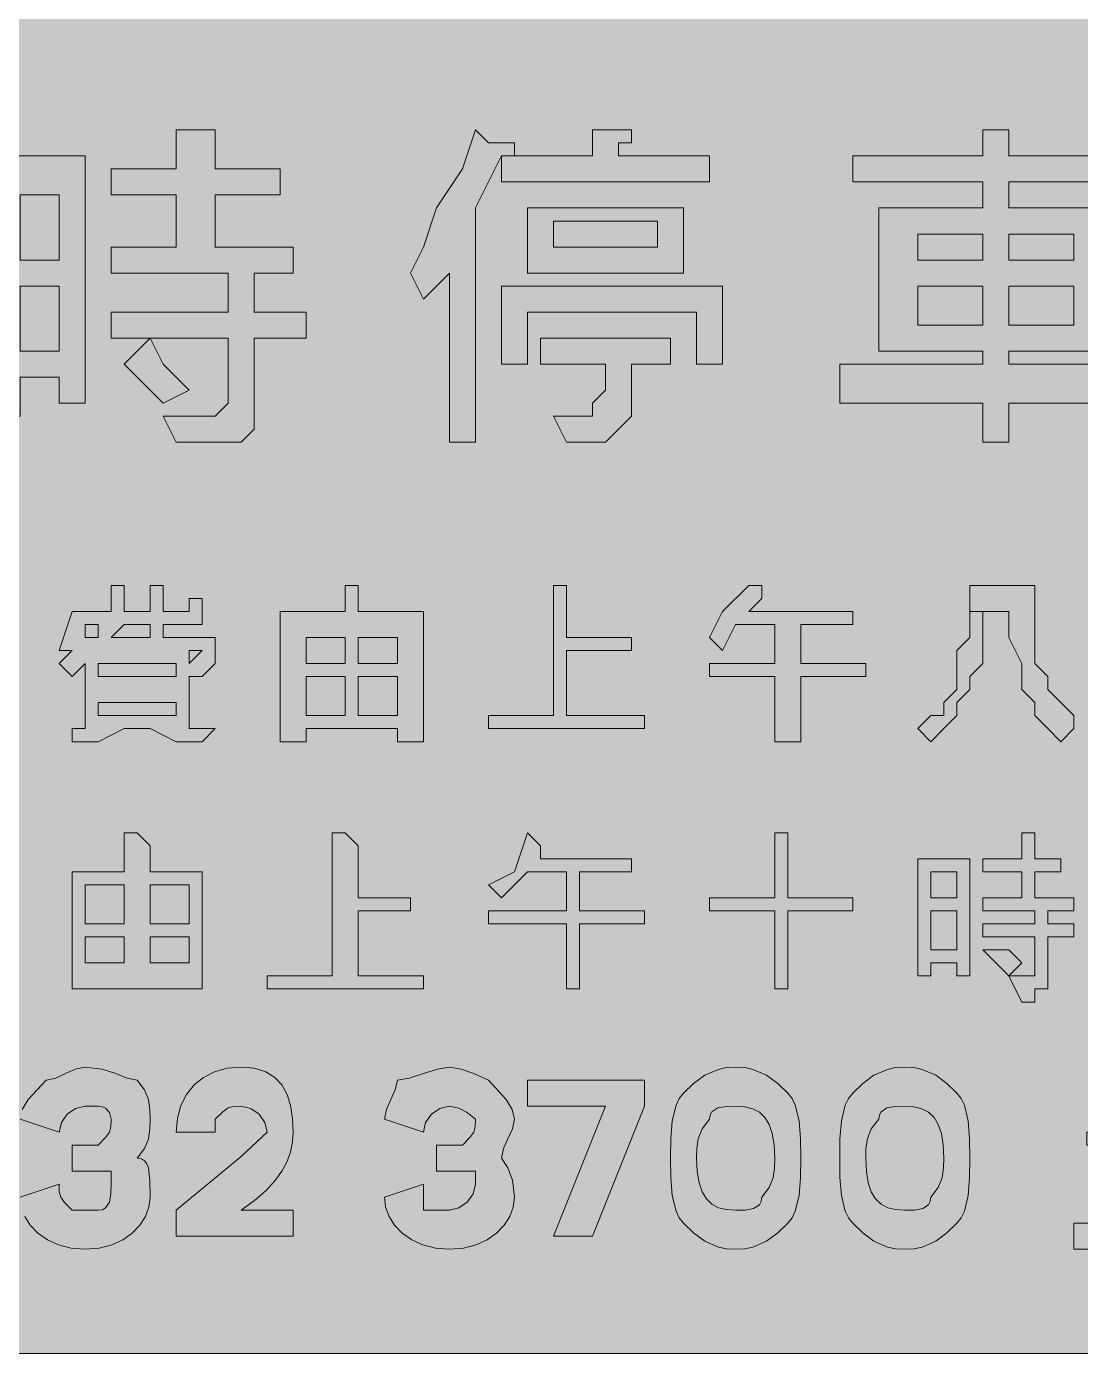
# Model space of a CAD drawing. Header units: metres. Extents: x 9 to 558, y 12 to 259.
# Drawn here: x 253.4 to 350.6, y 12 to 134.3 of the extents above; entities that cross this region are included whole.
import ezdxf

# ---------------------------------------------------------------- set-up
doc = ezdxf.new("R2010")
doc.units = ezdxf.units.M
doc.layers.add('FILL_BLACK_000000', color=7, linetype='Continuous', true_color=0x000000)
doc.layers.add('FILL_YELLOW_FFFF00', color=7, linetype='Continuous', true_color=0xffff00)

msp = doc.modelspace()

# ---------------------------------------------------------------- hatches: boundary and pattern name
at = {"layer": 'FILL_BLACK_000000', "true_color": 0x000000}
h = msp.add_hatch(color=7, dxfattribs=at)
h.dxf.hatch_style = 1
h.paths.add_polyline_path([(267.21, 118.8), (261.21, 118.8), (261.21, 121.2), (267.21, 121.2), (267.21, 124.8), (270.81, 124.8), (270.81, 123.6), (270.81, 121.2), (276.81, 121.2), (276.81, 118.8), (270.81, 118.8), (270.81, 114), (278.01, 114), (278.01, 111.6), (274.41, 111.6), (274.41, 108), (279.21, 108), (279.21, 105.6), (274.41, 105.6), (274.41, 99.6), (274.41, 97.2), (273.21, 96), (272.01, 96), (270.81, 96), (267.21, 96), (266.01, 98.4), (269.61, 98.4), (270.81, 98.4), (272.01, 99.6), (272.01, 100.8), (272.01, 105.6), (261.21, 105.6), (261.21, 108), (272.01, 108), (272.01, 111.6), (261.21, 111.6), (261.21, 114), (267.21, 114), (267.21, 118.8)])
h = msp.add_hatch(color=7, dxfattribs=at)
h.dxf.hatch_style = 1
h.paths.add_polyline_path([(297.21, 123.6), (298.41, 123.6), (298.41, 122.4), (297.21, 122.4), (294.81, 117.6), (294.81, 96), (292.41, 96), (292.41, 111.6), (290.01, 109.2), (288.81, 111.6), (290.01, 114), (291.21, 117.6), (293.61, 121.2), (294.81, 124.8), (296.01, 123.6), (297.21, 123.6)])
h = msp.add_hatch(color=7, dxfattribs=at)
h.dxf.hatch_style = 1
h.paths.add_polyline_path([(308.01, 124.8), (309.21, 124.8), (309.21, 123.6), (308.01, 123.6), (308.01, 122.4), (316.41, 122.4), (316.41, 120), (297.21, 120), (297.21, 122.4), (305.61, 122.4), (305.61, 124.8), (308.01, 124.8)])
h = msp.add_hatch(color=7, dxfattribs=at)
h.dxf.hatch_style = 1
h.paths.add_polyline_path([(344.01, 122.4), (354.81, 122.4), (354.81, 120), (344.01, 120), (344.01, 117.6), (352.41, 117.6), (352.41, 104.4), (344.01, 104.4), (344.01, 103.2), (356.01, 103.2), (356.01, 99.6), (344.01, 99.6), (344.01, 96), (341.61, 96), (341.61, 99.6), (328.41, 99.6), (328.41, 103.2), (341.61, 103.2), (341.61, 104.4), (332.01, 104.4), (332.01, 117.6), (341.61, 117.6), (341.61, 120), (329.61, 120), (329.61, 122.4), (341.61, 122.4), (341.61, 124.8), (344.01, 124.8), (344.01, 123.6), (344.01, 122.4)])
h.paths.add_polyline_path([(341.61, 112.8), (341.61, 115.2), (335.61, 115.2), (335.61, 112.8), (341.61, 112.8)], flags=16)
h.paths.add_polyline_path([(335.61, 106.8), (341.61, 106.8), (341.61, 110.4), (335.61, 110.4), (335.61, 106.8)], flags=16)
h.paths.add_polyline_path([(344.01, 115.2), (344.01, 112.8), (350.01, 112.8), (350.01, 115.2), (344.01, 115.2)], flags=16)
h.paths.add_polyline_path([(350.01, 110.4), (344.01, 110.4), (344.01, 106.8), (350.01, 106.8), (350.01, 110.4)], flags=16)
h = msp.add_hatch(color=7, dxfattribs=at)
h.dxf.hatch_style = 1
h.paths.add_polyline_path([(256.41, 99.6), (256.41, 102), (252.81, 102), (252.81, 98.4), (250.41, 98.4), (250.41, 99.6), (250.41, 122.4), (258.81, 122.4), (258.81, 99.6), (256.41, 99.6)])
h.paths.add_polyline_path([(252.81, 118.8), (252.81, 112.8), (256.41, 112.8), (256.41, 118.8), (252.81, 118.8)], flags=16)
h.paths.add_polyline_path([(256.41, 110.4), (252.81, 110.4), (252.81, 104.4), (256.41, 104.4), (256.41, 110.4)], flags=16)
h = msp.add_hatch(color=7, dxfattribs=at)
h.dxf.hatch_style = 1
h.paths.add_polyline_path([(314.01, 111.6), (299.61, 111.6), (299.61, 117.6), (314.01, 117.6), (314.01, 111.6)])
h.paths.add_polyline_path([(311.61, 116.4), (302.01, 116.4), (302.01, 114), (311.61, 114), (311.61, 116.4)], flags=16)
h = msp.add_hatch(color=7, dxfattribs=at)
h.dxf.hatch_style = 1
h.paths.add_polyline_path([(317.61, 110.4), (317.61, 103.2), (315.21, 103.2), (315.21, 108), (299.61, 108), (299.61, 103.2), (297.21, 103.2), (297.21, 110.4), (317.61, 110.4)])
h = msp.add_hatch(color=7, dxfattribs=at)
h.dxf.hatch_style = 1
h.paths.add_polyline_path([(266.01, 103.2), (268.41, 100.8), (266.01, 99.6), (264.81, 100.8), (262.41, 103.2), (264.81, 105.6), (266.01, 103.2)])
h = msp.add_hatch(color=7, dxfattribs=at)
h.dxf.hatch_style = 1
h.paths.add_polyline_path([(312.81, 105.6), (312.81, 103.2), (309.21, 103.2), (309.21, 100.8), (309.21, 98.4), (308.01, 97.2), (306.81, 96), (304.41, 96), (303.21, 96), (302.01, 98.4), (304.41, 98.4), (305.61, 98.4), (305.61, 99.6), (306.81, 100.8), (306.81, 103.2), (300.81, 103.2), (300.81, 105.6), (312.81, 105.6)])
h = msp.add_hatch(color=7, dxfattribs=at)
h.dxf.hatch_style = 1
h.paths.add_polyline_path([(264.81, 80.4), (264.81, 81.6), (264.81, 82.8), (266.01, 82.8), (266.01, 81.6), (266.01, 80.4), (268.41, 80.4), (268.41, 81.6), (269.61, 81.6), (269.61, 79.2), (266.01, 79.2), (266.01, 78), (270.81, 78), (270.81, 76.8), (270.81, 75.6), (269.61, 74.4), (268.41, 74.4), (268.41, 69.6), (270.81, 69.6), (269.61, 68.4), (267.21, 68.4), (264.81, 69.6), (262.41, 69.6), (260.01, 68.4), (257.61, 68.4), (257.61, 69.6), (258.81, 69.6), (258.81, 75.6), (257.61, 74.4), (256.41, 75.6), (257.61, 76.8), (256.41, 76.8), (257.61, 80.4), (261.21, 80.4), (261.21, 81.6), (261.21, 82.8), (262.41, 82.8), (262.41, 81.6), (262.41, 80.4), (264.81, 80.4)])
h.paths.add_polyline_path([(260.01, 78), (260.01, 79.2), (258.81, 79.2), (258.81, 78), (260.01, 78)], flags=16)
h.paths.add_polyline_path([(262.41, 79.2), (261.21, 78), (264.81, 78), (264.81, 79.2), (262.41, 79.2)], flags=16)
h.paths.add_polyline_path([(260.01, 74.4), (267.21, 74.4), (267.21, 75.6), (260.01, 75.6), (260.01, 74.4)], flags=16)
h.paths.add_polyline_path([(269.61, 76.8), (268.41, 76.8), (268.41, 75.6), (269.61, 76.8)], flags=16)
h.paths.add_polyline_path([(267.21, 72), (260.01, 72), (260.01, 70.8), (267.21, 70.8), (267.21, 72)], flags=16)
h = msp.add_hatch(color=7, dxfattribs=at)
h.dxf.hatch_style = 1
h.paths.add_polyline_path([(284.01, 80.4), (290.01, 80.4), (290.01, 68.4), (287.61, 68.4), (287.61, 69.6), (279.21, 69.6), (279.21, 68.4), (276.81, 68.4), (276.81, 80.4), (282.81, 80.4), (282.81, 82.8), (284.01, 82.8), (284.01, 81.6), (284.01, 80.4)])
h.paths.add_polyline_path([(282.81, 75.6), (282.81, 78), (279.21, 78), (279.21, 75.6), (282.81, 75.6)], flags=16)
h.paths.add_polyline_path([(284.01, 75.6), (287.61, 75.6), (287.61, 78), (284.01, 78), (284.01, 75.6)], flags=16)
h.paths.add_polyline_path([(279.21, 74.4), (279.21, 70.8), (282.81, 70.8), (282.81, 74.4), (279.21, 74.4)], flags=16)
h.paths.add_polyline_path([(287.61, 74.4), (284.01, 74.4), (284.01, 70.8), (287.61, 70.8), (287.61, 74.4)], flags=16)
h = msp.add_hatch(color=7, dxfattribs=at)
h.dxf.hatch_style = 1
h.paths.add_polyline_path([(303.21, 78), (309.21, 78), (309.21, 76.8), (303.21, 76.8), (303.21, 70.8), (310.41, 70.8), (310.41, 69.6), (296.01, 69.6), (296.01, 70.8), (302.01, 70.8), (302.01, 82.8), (303.21, 82.8), (303.21, 78)])
h = msp.add_hatch(color=7, dxfattribs=at)
h.dxf.hatch_style = 1
h.paths.add_polyline_path([(317.61, 80.4), (320.01, 82.8), (321.21, 82.8), (321.21, 81.6), (320.01, 80.4), (329.61, 80.4), (329.61, 79.2), (324.81, 79.2), (324.81, 75.6), (330.81, 75.6), (330.81, 74.4), (324.81, 74.4), (324.81, 68.4), (322.41, 68.4), (322.41, 74.4), (316.41, 74.4), (316.41, 75.6), (322.41, 75.6), (322.41, 79.2), (318.81, 79.2), (317.61, 76.8), (316.41, 78), (317.61, 80.4)])
h = msp.add_hatch(color=7, dxfattribs=at)
h.dxf.hatch_style = 1
h.paths.add_polyline_path([(346.41, 82.8), (346.41, 79.2), (346.41, 78), (346.41, 76.8), (346.41, 75.6), (347.61, 74.4), (347.61, 73.2), (348.81, 72), (350.01, 70.8), (350.01, 69.6), (348.81, 68.4), (347.61, 69.6), (346.41, 70.8), (346.41, 72), (345.21, 73.2), (345.21, 74.4), (345.21, 75.6), (344.01, 78), (344.01, 79.2), (344.01, 80.4), (340.41, 80.4), (340.41, 82.8), (346.41, 82.8)])
h = msp.add_hatch(color=7, dxfattribs=at)
h.dxf.hatch_style = 1
h.paths.add_polyline_path([(336.81, 70.8), (338.01, 70.8), (338.01, 72), (339.21, 73.2), (339.21, 75.6), (339.21, 76.8), (340.41, 78), (340.41, 80.4), (341.61, 80.4), (341.61, 79.2), (341.61, 78), (341.61, 75.6), (340.41, 74.4), (340.41, 73.2), (339.21, 72), (339.21, 70.8), (338.01, 69.6), (336.81, 68.4), (335.61, 69.6), (336.81, 70.8)])
h = msp.add_hatch(color=7, dxfattribs=at)
h.dxf.hatch_style = 1
h.paths.add_polyline_path([(264.81, 56.4), (269.61, 56.4), (269.61, 45.6), (268.41, 45.6), (258.81, 45.6), (257.61, 45.6), (257.61, 56.4), (262.41, 56.4), (262.41, 60), (263.61, 60), (264.81, 58.8), (264.81, 56.4)])
h.paths.add_polyline_path([(262.41, 51.6), (262.41, 55.2), (258.81, 55.2), (258.81, 51.6), (262.41, 51.6)], flags=16)
h.paths.add_polyline_path([(264.81, 51.6), (268.41, 51.6), (268.41, 55.2), (264.81, 55.2), (264.81, 51.6)], flags=16)
h.paths.add_polyline_path([(258.81, 50.4), (258.81, 48), (262.41, 48), (262.41, 50.4), (258.81, 50.4)], flags=16)
h.paths.add_polyline_path([(268.41, 50.4), (264.81, 50.4), (264.81, 48), (268.41, 48), (268.41, 50.4)], flags=16)
h = msp.add_hatch(color=7, dxfattribs=at)
h.dxf.hatch_style = 1
h.paths.add_polyline_path([(284.01, 58.8), (284.01, 54), (288.81, 54), (288.81, 52.8), (284.01, 52.8), (284.01, 46.8), (290.01, 46.8), (290.01, 45.6), (275.61, 45.6), (275.61, 46.8), (281.61, 46.8), (281.61, 60), (282.81, 60), (284.01, 58.8)])
h = msp.add_hatch(color=7, dxfattribs=at)
h.dxf.hatch_style = 1
h.paths.add_polyline_path([(309.21, 57.6), (309.21, 56.4), (304.41, 56.4), (304.41, 52.8), (310.41, 52.8), (310.41, 51.6), (304.41, 51.6), (304.41, 45.6), (303.21, 45.6), (303.21, 51.6), (296.01, 51.6), (296.01, 52.8), (303.21, 52.8), (303.21, 56.4), (299.61, 56.4), (297.21, 54), (296.01, 55.2), (298.41, 56.4), (299.61, 60), (300.81, 58.8), (300.81, 57.6), (309.21, 57.6)])
h = msp.add_hatch(color=7, dxfattribs=at)
h.dxf.hatch_style = 1
h.paths.add_polyline_path([(329.61, 54), (329.61, 52.8), (323.61, 52.8), (323.61, 45.6), (322.41, 45.6), (322.41, 52.8), (316.41, 52.8), (316.41, 54), (322.41, 54), (322.41, 60), (323.61, 60), (323.61, 58.8), (323.61, 54), (329.61, 54)])
h = msp.add_hatch(color=7, dxfattribs=at)
h.dxf.hatch_style = 1
h.paths.add_polyline_path([(345.21, 56.4), (341.61, 56.4), (341.61, 57.6), (345.21, 57.6), (345.21, 60), (346.41, 60), (346.41, 58.8), (346.41, 57.6), (348.81, 57.6), (348.81, 56.4), (346.41, 56.4), (346.41, 54), (350.01, 54), (350.01, 52.8), (347.61, 52.8), (347.61, 51.6), (350.01, 51.6), (350.01, 50.4), (347.61, 50.4), (347.61, 46.8), (347.61, 45.6), (346.41, 45.6), (346.41, 44.4), (345.21, 44.4), (344.01, 46.8), (345.21, 46.8), (346.41, 46.8), (346.41, 50.4), (341.61, 50.4), (341.61, 51.6), (346.41, 51.6), (346.41, 52.8), (341.61, 52.8), (341.61, 54), (345.21, 54), (345.21, 56.4)])
h = msp.add_hatch(color=7, dxfattribs=at)
h.dxf.hatch_style = 1
h.paths.add_polyline_path([(339.21, 46.8), (339.21, 48), (336.81, 48), (336.81, 46.8), (335.61, 46.8), (335.61, 57.6), (340.41, 57.6), (340.41, 46.8), (339.21, 46.8)])
h.paths.add_polyline_path([(336.81, 56.4), (336.81, 54), (339.21, 54), (339.21, 56.4), (336.81, 56.4)], flags=16)
h.paths.add_polyline_path([(339.21, 52.8), (336.81, 52.8), (336.81, 49.2), (339.21, 49.2), (339.21, 52.8)], flags=16)
h = msp.add_hatch(color=7, dxfattribs=at)
h.dxf.hatch_style = 1
h.paths.add_polyline_path([(344.01, 49.2), (345.21, 48), (344.01, 46.8), (342.81, 48), (341.61, 49.2), (342.81, 49.2), (344.01, 49.2)])
h = msp.add_hatch(color=7, dxfattribs=at)
h.dxf.hatch_style = 1
h.paths.add_polyline_path([(257.52, 21.71), (256.35, 22.01), (255.33, 22.49), (254.46, 23.1), (253.76, 23.83), (253.24, 24.64), (252.92, 25.5), (252.81, 26.4), (256.41, 27.6), (256.43, 26.89), (256.56, 26.4), (256.92, 25.91), (257.61, 25.2), (260.01, 25.2), (260.41, 25.25), (260.7, 25.41), (261.06, 25.95), (261.19, 26.72), (261.21, 27.6), (261.21, 28.8), (260.01, 28.8), (257.61, 28.8), (257.61, 31.2), (260.01, 31.2), (260.7, 31.91), (261.06, 32.4), (261.19, 32.89), (261.21, 33.6), (261.06, 34.2), (260.7, 34.61), (260.41, 34.75), (260.01, 34.8), (258.81, 34.8), (257.93, 34.59), (257.16, 34.05), (256.62, 33.28), (256.41, 32.4), (252.81, 33.6), (253.02, 34.5), (253.56, 35.4), (255.21, 37.2), (256.11, 37.39), (257.01, 37.8), (257.91, 38.21), (258.81, 38.4), (260.4, 38.21), (261.66, 37.8), (262.69, 37.39), (263.61, 37.2), (264.3, 36.3), (264.66, 35.4), (264.79, 34.5), (264.81, 33.6), (264.79, 32.7), (264.66, 31.8), (264.3, 30.9), (263.61, 30), (264.01, 29.94), (264.3, 29.77), (264.52, 29.49), (264.66, 29.1), (264.79, 27.97), (264.81, 26.4), (264.7, 25.5), (264.38, 24.64), (263.86, 23.83), (263.16, 23.1), (262.29, 22.49), (261.27, 22.01), (260.1, 21.71), (258.81, 21.6), (257.52, 21.71)])
h = msp.add_hatch(color=7, dxfattribs=at)
h.dxf.hatch_style = 1
h.paths.add_polyline_path([(278.01, 25.2), (278.01, 22.8), (267.21, 22.8), (267.21, 25.2), (273.21, 30.15), (275.61, 32.4), (275.4, 33.28), (274.86, 34.05), (274.09, 34.59), (273.21, 34.8), (272.5, 34.78), (272.01, 34.65), (271.52, 34.29), (270.81, 33.6), (270.81, 32.4), (267.21, 32.4), (267.32, 33.69), (267.64, 34.86), (268.16, 35.88), (268.86, 36.75), (269.73, 37.45), (270.75, 37.97), (271.92, 38.29), (273.21, 38.4), (274.45, 38.29), (275.48, 37.97), (276.31, 37.45), (276.96, 36.75), (277.44, 35.88), (277.77, 34.86), (277.95, 33.69), (278.01, 32.4), (277.95, 31.5), (277.77, 30.6), (277.44, 29.7), (276.96, 28.8), (276.31, 27.9), (275.48, 27), (274.45, 26.1), (273.21, 25.2), (278.01, 25.2)])
h = msp.add_hatch(color=7, dxfattribs=at)
h.dxf.hatch_style = 1
h.paths.add_polyline_path([(291.12, 21.71), (289.95, 22.01), (288.93, 22.49), (288.06, 23.1), (287.36, 23.83), (286.84, 24.64), (286.52, 25.5), (286.41, 26.4), (290.01, 27.6), (290.01, 25.2), (292.41, 25.2), (293.29, 25.41), (294.06, 25.95), (294.6, 26.72), (294.81, 27.6), (294.81, 28.8), (293.61, 28.8), (291.21, 28.8), (291.21, 31.2), (293.61, 31.2), (294.3, 31.91), (294.66, 32.4), (294.79, 32.89), (294.81, 33.6), (294.06, 34.2), (293.29, 34.61), (292.41, 34.8), (291.53, 34.59), (290.76, 34.05), (290.22, 33.28), (290.01, 32.4), (286.41, 33.6), (286.6, 34.5), (287.01, 35.4), (287.42, 36.3), (287.61, 37.2), (288.7, 37.39), (290.01, 37.8), (291.32, 38.21), (292.41, 38.4), (293.48, 38.21), (294.66, 37.8), (296.01, 37.2), (297.66, 35.4), (298.2, 34.5), (298.41, 33.6), (298.22, 32.7), (297.81, 31.8), (297.4, 30.9), (297.21, 30), (297.81, 29.1), (298.22, 27.97), (298.41, 26.4), (298.3, 25.5), (297.98, 24.64), (297.46, 23.83), (296.76, 23.1), (295.89, 22.49), (294.87, 22.01), (293.7, 21.71), (292.41, 21.6), (291.12, 21.71)])
h = msp.add_hatch(color=7, dxfattribs=at)
h.dxf.hatch_style = 1
h.paths.add_polyline_path([(324.66, 26.55), (324.3, 25.11), (324.01, 24.5), (323.61, 24), (322.69, 23.12), (321.66, 22.35), (320.4, 21.81), (319.66, 21.65), (318.81, 21.6), (317.96, 21.65), (317.22, 21.81), (315.96, 22.35), (314.93, 23.12), (314.01, 24), (313.61, 24.5), (313.32, 25.11), (312.96, 26.55), (312.83, 28.22), (312.81, 30), (312.83, 31.78), (312.96, 33.45), (313.32, 34.89), (313.61, 35.5), (314.01, 36), (314.93, 36.88), (315.96, 37.65), (317.22, 38.19), (317.96, 38.35), (318.81, 38.4), (319.66, 38.35), (320.4, 38.19), (321.66, 37.65), (322.69, 36.88), (323.61, 36), (324.01, 35.5), (324.3, 34.89), (324.66, 33.45), (324.79, 31.78), (324.81, 30), (324.79, 28.22), (324.66, 26.55)])
h.paths.add_polyline_path([(322.18, 32.27), (321.9, 33.1), (321.51, 33.75), (321, 34.23), (320.38, 34.56), (319.65, 34.74), (318.81, 34.8), (317.93, 34.78), (317.16, 34.65), (316.62, 34.29), (316.46, 34), (316.41, 33.6), (315.72, 32.7), (315.36, 31.8), (315.23, 30.9), (315.21, 30), (315.27, 28.76), (315.43, 27.73), (315.72, 26.9), (316.11, 26.25), (316.62, 25.77), (317.23, 25.44), (317.97, 25.26), (318.81, 25.2), (319.69, 25.22), (320.46, 25.35), (321, 25.71), (321.16, 26), (321.21, 26.4), (321.9, 27.3), (322.26, 28.2), (322.39, 29.1), (322.41, 30), (322.35, 31.24), (322.18, 32.27)], flags=16)
h = msp.add_hatch(color=7, dxfattribs=at)
h.dxf.hatch_style = 1
h.paths.add_polyline_path([(340.26, 26.55), (339.9, 25.11), (339.61, 24.5), (339.21, 24), (338.29, 23.12), (337.26, 22.35), (336, 21.81), (335.26, 21.65), (334.41, 21.6), (333.56, 21.65), (332.82, 21.81), (331.56, 22.35), (330.53, 23.12), (329.61, 24), (329.21, 24.5), (328.92, 25.11), (328.56, 26.55), (328.43, 28.22), (328.41, 30), (328.43, 31.78), (328.56, 33.45), (328.92, 34.89), (329.21, 35.5), (329.61, 36), (330.53, 36.88), (331.56, 37.65), (332.82, 38.19), (333.56, 38.35), (334.41, 38.4), (335.26, 38.35), (336, 38.19), (337.26, 37.65), (338.29, 36.88), (339.21, 36), (339.61, 35.5), (339.9, 34.89), (340.26, 33.45), (340.39, 31.78), (340.41, 30), (340.39, 28.22), (340.26, 26.55)])
h.paths.add_polyline_path([(337.78, 32.27), (337.5, 33.1), (337.11, 33.75), (336.6, 34.23), (335.98, 34.56), (335.25, 34.74), (334.41, 34.8), (333.53, 34.78), (332.76, 34.65), (332.22, 34.29), (332.06, 34), (332.01, 33.6), (331.32, 32.7), (330.96, 31.8), (330.83, 30.9), (330.81, 30), (330.87, 28.76), (331.03, 27.73), (331.32, 26.9), (331.71, 26.25), (332.22, 25.77), (332.83, 25.44), (333.57, 25.26), (334.41, 25.2), (335.29, 25.22), (336.06, 25.35), (336.6, 25.71), (336.76, 26), (336.81, 26.4), (337.5, 27.3), (337.86, 28.2), (337.99, 29.1), (338.01, 30), (337.95, 31.24), (337.78, 32.27)], flags=16)
h = msp.add_hatch(color=7, dxfattribs=at)
h.dxf.hatch_style = 1
h.paths.add_polyline_path([(306.81, 34.8), (299.61, 34.8), (299.61, 37.2), (310.41, 37.2), (310.41, 34.8), (305.61, 22.8), (302.01, 22.8), (306.81, 34.8)])
h = msp.add_hatch(color=7, dxfattribs=at)
h.dxf.hatch_style = 1
h.paths.add_polyline_path([(360.81, 32.4), (364.41, 32.4), (364.41, 31.2), (360.81, 31.2), (360.81, 24), (364.41, 24), (364.41, 21.6), (350.01, 21.6), (350.01, 24), (354.81, 24), (354.81, 31.2), (351.21, 31.2), (351.21, 32.4), (354.81, 32.4), (359.61, 32.4), (360.81, 36), (362.01, 34.8), (360.81, 32.4)])
h.paths.add_polyline_path([(358.41, 31.2), (357.21, 31.2), (357.21, 24), (358.41, 24), (358.41, 31.2)], flags=16)
at = {"layer": 'FILL_YELLOW_FFFF00', "true_color": 0xffff00}
h = msp.add_hatch(color=7, dxfattribs=at)
h.dxf.hatch_style = 1
h.paths.add_polyline_path([(552.02, 259.18), (553.41, 259.05), (554.8, 258.69), (556.41, 258), (557.1, 256.39), (557.46, 255), (557.59, 253.61), (557.61, 252), (557.61, 19.2), (557.61, 15.6), (557.01, 14.85), (556.6, 14.08), (556.41, 13.2), (554.8, 12.51), (553.41, 12.15), (552.02, 12.02), (550.41, 12), (16.41, 12), (14.01, 12), (13.13, 12.19), (12.36, 12.6), (11.61, 13.2), (10.22, 14.81), (9.8, 15.52), (9.51, 16.2), (9.25, 17.59), (9.21, 19.2), (9.21, 252), (9.21, 255.6), (9.61, 255.65), (9.92, 255.81), (10.41, 256.35), (10.9, 257.12), (11.61, 258), (12.36, 258.6), (13.13, 259.01), (14.01, 259.2), (16.41, 259.2), (550.41, 259.2), (552.02, 259.18)])

# ---------------------------------------------------------------- linework, layer by layer
at = {"layer": 'FILL_BLACK_000000', "lineweight": 0, "true_color": 0x000000}
for points in [[(267.21, 118.8), (261.21, 118.8), (261.21, 121.2), (267.21, 121.2), (267.21, 124.8), (270.81, 124.8), (270.81, 123.6), (270.81, 121.2), (276.81, 121.2), (276.81, 118.8), (270.81, 118.8), (270.81, 114), (278.01, 114), (278.01, 111.6), (274.41, 111.6), (274.41, 108), (279.21, 108), (279.21, 105.6), (274.41, 105.6), (274.41, 99.6), (274.41, 97.2), (273.21, 96), (272.01, 96), (270.81, 96), (267.21, 96), (266.01, 98.4), (269.61, 98.4), (270.81, 98.4), (272.01, 99.6), (272.01, 100.8), (272.01, 105.6), (261.21, 105.6), (261.21, 108), (272.01, 108), (272.01, 111.6), (261.21, 111.6), (261.21, 114), (267.21, 114)], [(297.21, 123.6), (298.41, 123.6), (298.41, 122.4), (297.21, 122.4), (294.81, 117.6), (294.81, 96), (292.41, 96), (292.41, 111.6), (290.01, 109.2), (288.81, 111.6), (290.01, 114), (291.21, 117.6), (293.61, 121.2), (294.81, 124.8), (296.01, 123.6)], [(308.01, 124.8), (309.21, 124.8), (309.21, 123.6), (308.01, 123.6), (308.01, 122.4), (316.41, 122.4), (316.41, 120), (297.21, 120), (297.21, 122.4), (305.61, 122.4), (305.61, 124.8)], [(256.41, 99.6), (256.41, 102), (252.81, 102), (252.81, 98.4), (250.41, 98.4), (250.41, 99.6), (250.41, 122.4), (258.81, 122.4), (258.81, 99.6)], [(252.81, 118.8), (252.81, 112.8), (256.41, 112.8), (256.41, 118.8)], [(314.01, 111.6), (299.61, 111.6), (299.61, 117.6), (314.01, 117.6)], [(311.61, 116.4), (302.01, 116.4), (302.01, 114), (311.61, 114)], [(341.61, 112.8), (341.61, 115.2), (335.61, 115.2), (335.61, 112.8)], [(344.01, 115.2), (344.01, 112.8), (350.01, 112.8), (350.01, 115.2)], [(256.41, 110.4), (252.81, 110.4), (252.81, 104.4), (256.41, 104.4)], [(317.61, 110.4), (317.61, 103.2), (315.21, 103.2), (315.21, 108), (299.61, 108), (299.61, 103.2), (297.21, 103.2), (297.21, 110.4)], [(335.61, 106.8), (341.61, 106.8), (341.61, 110.4), (335.61, 110.4)], [(350.01, 110.4), (344.01, 110.4), (344.01, 106.8), (350.01, 106.8)], [(266.01, 103.2), (268.41, 100.8), (266.01, 99.6), (264.81, 100.8), (262.41, 103.2), (264.81, 105.6)], [(312.81, 105.6), (312.81, 103.2), (309.21, 103.2), (309.21, 100.8), (309.21, 98.4), (308.01, 97.2), (306.81, 96), (304.41, 96), (303.21, 96), (302.01, 98.4), (304.41, 98.4), (305.61, 98.4), (305.61, 99.6), (306.81, 100.8), (306.81, 103.2), (300.81, 103.2), (300.81, 105.6)], [(264.81, 80.4), (264.81, 81.6), (264.81, 82.8), (266.01, 82.8), (266.01, 81.6), (266.01, 80.4), (268.41, 80.4), (268.41, 81.6), (269.61, 81.6), (269.61, 79.2), (266.01, 79.2), (266.01, 78), (270.81, 78), (270.81, 76.8), (270.81, 75.6), (269.61, 74.4), (268.41, 74.4), (268.41, 69.6), (270.81, 69.6), (269.61, 68.4), (267.21, 68.4), (264.81, 69.6), (262.41, 69.6), (260.01, 68.4), (257.61, 68.4), (257.61, 69.6), (258.81, 69.6), (258.81, 75.6), (257.61, 74.4), (256.41, 75.6), (257.61, 76.8), (256.41, 76.8), (257.61, 80.4), (261.21, 80.4), (261.21, 81.6), (261.21, 82.8), (262.41, 82.8), (262.41, 81.6), (262.41, 80.4)], [(284.01, 80.4), (290.01, 80.4), (290.01, 68.4), (287.61, 68.4), (287.61, 69.6), (279.21, 69.6), (279.21, 68.4), (276.81, 68.4), (276.81, 80.4), (282.81, 80.4), (282.81, 82.8), (284.01, 82.8), (284.01, 81.6)], [(303.21, 78), (309.21, 78), (309.21, 76.8), (303.21, 76.8), (303.21, 70.8), (310.41, 70.8), (310.41, 69.6), (296.01, 69.6), (296.01, 70.8), (302.01, 70.8), (302.01, 82.8), (303.21, 82.8)], [(317.61, 80.4), (320.01, 82.8), (321.21, 82.8), (321.21, 81.6), (320.01, 80.4), (329.61, 80.4), (329.61, 79.2), (324.81, 79.2), (324.81, 75.6), (330.81, 75.6), (330.81, 74.4), (324.81, 74.4), (324.81, 68.4), (322.41, 68.4), (322.41, 74.4), (316.41, 74.4), (316.41, 75.6), (322.41, 75.6), (322.41, 79.2), (318.81, 79.2), (317.61, 76.8), (316.41, 78)], [(346.41, 82.8), (346.41, 79.2), (346.41, 78), (346.41, 76.8), (346.41, 75.6), (347.61, 74.4), (347.61, 73.2), (348.81, 72), (350.01, 70.8), (350.01, 69.6), (348.81, 68.4), (347.61, 69.6), (346.41, 70.8), (346.41, 72), (345.21, 73.2), (345.21, 74.4), (345.21, 75.6), (344.01, 78), (344.01, 79.2), (344.01, 80.4), (340.41, 80.4), (340.41, 82.8)], [(336.81, 70.8), (338.01, 70.8), (338.01, 72), (339.21, 73.2), (339.21, 75.6), (339.21, 76.8), (340.41, 78), (340.41, 80.4), (341.61, 80.4), (341.61, 79.2), (341.61, 78), (341.61, 75.6), (340.41, 74.4), (340.41, 73.2), (339.21, 72), (339.21, 70.8), (338.01, 69.6), (336.81, 68.4), (335.61, 69.6)], [(260.01, 78), (260.01, 79.2), (258.81, 79.2), (258.81, 78)], [(262.41, 79.2), (261.21, 78), (264.81, 78), (264.81, 79.2)], [(282.81, 75.6), (282.81, 78), (279.21, 78), (279.21, 75.6)], [(284.01, 75.6), (287.61, 75.6), (287.61, 78), (284.01, 78)], [(269.61, 76.8), (268.41, 76.8), (268.41, 75.6)], [(260.01, 74.4), (267.21, 74.4), (267.21, 75.6), (260.01, 75.6)], [(279.21, 74.4), (279.21, 70.8), (282.81, 70.8), (282.81, 74.4)], [(287.61, 74.4), (284.01, 74.4), (284.01, 70.8), (287.61, 70.8)], [(267.21, 72), (260.01, 72), (260.01, 70.8), (267.21, 70.8)], [(264.81, 56.4), (269.61, 56.4), (269.61, 45.6), (268.41, 45.6), (258.81, 45.6), (257.61, 45.6), (257.61, 56.4), (262.41, 56.4), (262.41, 60), (263.61, 60), (264.81, 58.8)], [(284.01, 58.8), (284.01, 54), (288.81, 54), (288.81, 52.8), (284.01, 52.8), (284.01, 46.8), (290.01, 46.8), (290.01, 45.6), (275.61, 45.6), (275.61, 46.8), (281.61, 46.8), (281.61, 60), (282.81, 60)], [(309.21, 57.6), (309.21, 56.4), (304.41, 56.4), (304.41, 52.8), (310.41, 52.8), (310.41, 51.6), (304.41, 51.6), (304.41, 45.6), (303.21, 45.6), (303.21, 51.6), (296.01, 51.6), (296.01, 52.8), (303.21, 52.8), (303.21, 56.4), (299.61, 56.4), (297.21, 54), (296.01, 55.2), (298.41, 56.4), (299.61, 60), (300.81, 58.8), (300.81, 57.6)], [(329.61, 54), (329.61, 52.8), (323.61, 52.8), (323.61, 45.6), (322.41, 45.6), (322.41, 52.8), (316.41, 52.8), (316.41, 54), (322.41, 54), (322.41, 60), (323.61, 60), (323.61, 58.8), (323.61, 54)], [(345.21, 56.4), (341.61, 56.4), (341.61, 57.6), (345.21, 57.6), (345.21, 60), (346.41, 60), (346.41, 58.8), (346.41, 57.6), (348.81, 57.6), (348.81, 56.4), (346.41, 56.4), (346.41, 54), (350.01, 54), (350.01, 52.8), (347.61, 52.8), (347.61, 51.6), (350.01, 51.6), (350.01, 50.4), (347.61, 50.4), (347.61, 46.8), (347.61, 45.6), (346.41, 45.6), (346.41, 44.4), (345.21, 44.4), (344.01, 46.8), (345.21, 46.8), (346.41, 46.8), (346.41, 50.4), (341.61, 50.4), (341.61, 51.6), (346.41, 51.6), (346.41, 52.8), (341.61, 52.8), (341.61, 54), (345.21, 54)], [(339.21, 46.8), (339.21, 48), (336.81, 48), (336.81, 46.8), (335.61, 46.8), (335.61, 57.6), (340.41, 57.6), (340.41, 46.8)], [(336.81, 56.4), (336.81, 54), (339.21, 54), (339.21, 56.4)], [(262.41, 51.6), (262.41, 55.2), (258.81, 55.2), (258.81, 51.6)], [(264.81, 51.6), (268.41, 51.6), (268.41, 55.2), (264.81, 55.2)], [(339.21, 52.8), (336.81, 52.8), (336.81, 49.2), (339.21, 49.2)], [(258.81, 50.4), (258.81, 48), (262.41, 48), (262.41, 50.4)], [(268.41, 50.4), (264.81, 50.4), (264.81, 48), (268.41, 48)], [(344.01, 49.2), (345.21, 48), (344.01, 46.8), (342.81, 48), (341.61, 49.2), (342.81, 49.2)], [(278.01, 25.2), (278.01, 22.8), (267.21, 22.8), (267.21, 25.2), (273.21, 30.15), (275.61, 32.4), (275.4, 33.28), (274.86, 34.05), (274.09, 34.59), (273.21, 34.8), (272.5, 34.78), (272.01, 34.65), (271.52, 34.29), (270.81, 33.6), (270.81, 32.4), (267.21, 32.4), (267.32, 33.69), (267.64, 34.86), (268.16, 35.88), (268.86, 36.75), (269.73, 37.45), (270.75, 37.97), (271.92, 38.29), (273.21, 38.4), (274.45, 38.29), (275.48, 37.97), (276.31, 37.45), (276.96, 36.75), (277.44, 35.88), (277.77, 34.86), (277.95, 33.69), (278.01, 32.4), (277.95, 31.5), (277.77, 30.6), (277.44, 29.7), (276.96, 28.8), (276.31, 27.9), (275.48, 27), (274.45, 26.1), (273.21, 25.2)], [(291.12, 21.71), (289.95, 22.01), (288.93, 22.49), (288.06, 23.1), (287.36, 23.83), (286.84, 24.64), (286.52, 25.5), (286.41, 26.4), (290.01, 27.6), (290.01, 25.2), (292.41, 25.2), (293.29, 25.41), (294.06, 25.95), (294.6, 26.72), (294.81, 27.6), (294.81, 28.8), (293.61, 28.8), (291.21, 28.8), (291.21, 31.2), (293.61, 31.2), (294.3, 31.91), (294.66, 32.4), (294.79, 32.89), (294.81, 33.6), (294.06, 34.2), (293.29, 34.61), (292.41, 34.8), (291.53, 34.59), (290.76, 34.05), (290.22, 33.28), (290.01, 32.4), (286.41, 33.6), (286.6, 34.5), (287.01, 35.4), (287.42, 36.3), (287.61, 37.2), (288.7, 37.39), (290.01, 37.8), (291.32, 38.21), (292.41, 38.4), (293.48, 38.21), (294.66, 37.8), (296.01, 37.2), (297.66, 35.4), (298.2, 34.5), (298.41, 33.6), (298.22, 32.7), (297.81, 31.8), (297.4, 30.9), (297.21, 30), (297.81, 29.1), (298.22, 27.97), (298.41, 26.4), (298.3, 25.5), (297.98, 24.64), (297.46, 23.83), (296.76, 23.1), (295.89, 22.49), (294.87, 22.01), (293.7, 21.71), (292.41, 21.6)], [(324.66, 26.55), (324.3, 25.11), (324.01, 24.5), (323.61, 24), (322.69, 23.12), (321.66, 22.35), (320.4, 21.81), (319.66, 21.65), (318.81, 21.6), (317.96, 21.65), (317.22, 21.81), (315.96, 22.35), (314.93, 23.12), (314.01, 24), (313.61, 24.5), (313.32, 25.11), (312.96, 26.55), (312.83, 28.22), (312.81, 30), (312.83, 31.78), (312.96, 33.45), (313.32, 34.89), (313.61, 35.5), (314.01, 36), (314.93, 36.88), (315.96, 37.65), (317.22, 38.19), (317.96, 38.35), (318.81, 38.4), (319.66, 38.35), (320.4, 38.19), (321.66, 37.65), (322.69, 36.88), (323.61, 36), (324.01, 35.5), (324.3, 34.89), (324.66, 33.45), (324.79, 31.78), (324.81, 30), (324.79, 28.22)], [(340.26, 26.55), (339.9, 25.11), (339.61, 24.5), (339.21, 24), (338.29, 23.12), (337.26, 22.35), (336, 21.81), (335.26, 21.65), (334.41, 21.6), (333.56, 21.65), (332.82, 21.81), (331.56, 22.35), (330.53, 23.12), (329.61, 24), (329.21, 24.5), (328.92, 25.11), (328.56, 26.55), (328.43, 28.22), (328.41, 30), (328.43, 31.78), (328.56, 33.45), (328.92, 34.89), (329.21, 35.5), (329.61, 36), (330.53, 36.88), (331.56, 37.65), (332.82, 38.19), (333.56, 38.35), (334.41, 38.4), (335.26, 38.35), (336, 38.19), (337.26, 37.65), (338.29, 36.88), (339.21, 36), (339.61, 35.5), (339.9, 34.89), (340.26, 33.45), (340.39, 31.78), (340.41, 30), (340.39, 28.22)], [(306.81, 34.8), (299.61, 34.8), (299.61, 37.2), (310.41, 37.2), (310.41, 34.8), (305.61, 22.8), (302.01, 22.8)], [(360.81, 32.4), (364.41, 32.4), (364.41, 31.2), (360.81, 31.2), (360.81, 24), (364.41, 24), (364.41, 21.6), (350.01, 21.6), (350.01, 24), (354.81, 24), (354.81, 31.2), (351.21, 31.2), (351.21, 32.4), (354.81, 32.4), (359.61, 32.4), (360.81, 36), (362.01, 34.8)], [(322.18, 32.27), (321.9, 33.1), (321.51, 33.75), (321, 34.23), (320.38, 34.56), (319.65, 34.74), (318.81, 34.8), (317.93, 34.78), (317.16, 34.65), (316.62, 34.29), (316.46, 34), (316.41, 33.6), (315.72, 32.7), (315.36, 31.8), (315.23, 30.9), (315.21, 30), (315.27, 28.76), (315.43, 27.73), (315.72, 26.9), (316.11, 26.25), (316.62, 25.77), (317.23, 25.44), (317.97, 25.26), (318.81, 25.2), (319.69, 25.22), (320.46, 25.35), (321, 25.71), (321.16, 26), (321.21, 26.4), (321.9, 27.3), (322.26, 28.2), (322.39, 29.1), (322.41, 30), (322.35, 31.24)], [(337.78, 32.27), (337.5, 33.1), (337.11, 33.75), (336.6, 34.23), (335.98, 34.56), (335.25, 34.74), (334.41, 34.8), (333.53, 34.78), (332.76, 34.65), (332.22, 34.29), (332.06, 34), (332.01, 33.6), (331.32, 32.7), (330.96, 31.8), (330.83, 30.9), (330.81, 30), (330.87, 28.76), (331.03, 27.73), (331.32, 26.9), (331.71, 26.25), (332.22, 25.77), (332.83, 25.44), (333.57, 25.26), (334.41, 25.2), (335.29, 25.22), (336.06, 25.35), (336.6, 25.71), (336.76, 26), (336.81, 26.4), (337.5, 27.3), (337.86, 28.2), (337.99, 29.1), (338.01, 30), (337.95, 31.24)]]:
    msp.add_lwpolyline(points, close=True, dxfattribs=at)
for points in [[(356.01, 99.6), (344.01, 99.6), (344.01, 96), (341.61, 96), (341.61, 99.6), (328.41, 99.6), (328.41, 103.2), (341.61, 103.2), (341.61, 104.4), (332.01, 104.4), (332.01, 117.6), (341.61, 117.6), (341.61, 120), (329.61, 120), (329.61, 122.4), (341.61, 122.4), (341.61, 124.8), (344.01, 124.8), (344.01, 123.6), (344.01, 122.4), (354.81, 122.4)], [(354.81, 120), (344.01, 120), (344.01, 117.6), (352.41, 117.6)], [(352.41, 104.4), (344.01, 104.4), (344.01, 103.2), (356.01, 103.2)], [(253.02, 34.5), (253.56, 35.4), (255.21, 37.2), (256.11, 37.39), (257.01, 37.8), (257.91, 38.21), (258.81, 38.4), (260.4, 38.21), (261.66, 37.8), (262.69, 37.39), (263.61, 37.2), (264.3, 36.3), (264.66, 35.4), (264.79, 34.5), (264.81, 33.6), (264.79, 32.7), (264.66, 31.8), (264.3, 30.9), (263.61, 30), (264.01, 29.94), (264.3, 29.77), (264.52, 29.49), (264.66, 29.1), (264.79, 27.97), (264.81, 26.4), (264.7, 25.5), (264.38, 24.64), (263.86, 23.83), (263.16, 23.1), (262.29, 22.49), (261.27, 22.01), (260.1, 21.71), (258.81, 21.6), (257.52, 21.71), (256.35, 22.01), (255.33, 22.49), (254.46, 23.1), (253.76, 23.83), (253.24, 24.64)], [(252.81, 26.4), (256.41, 27.6), (256.43, 26.89), (256.56, 26.4), (256.92, 25.91), (257.61, 25.2), (260.01, 25.2), (260.41, 25.25), (260.7, 25.41), (261.06, 25.95), (261.19, 26.72), (261.21, 27.6), (261.21, 28.8), (260.01, 28.8), (257.61, 28.8), (257.61, 31.2), (260.01, 31.2), (260.7, 31.91), (261.06, 32.4), (261.19, 32.89), (261.21, 33.6), (261.06, 34.2), (260.7, 34.61), (260.41, 34.75), (260.01, 34.8), (258.81, 34.8), (257.93, 34.59), (257.16, 34.05), (256.62, 33.28), (256.41, 32.4), (252.81, 33.6)]]:
    msp.add_lwpolyline(points, dxfattribs=at)
at = {"layer": 'FILL_YELLOW_FFFF00', "lineweight": 0, "true_color": 0xffff00}
msp.add_lwpolyline([(16.41, 259.2), (550.41, 259.2), (552.02, 259.18), (553.41, 259.05), (554.8, 258.69), (556.41, 258), (557.1, 256.39), (557.46, 255), (557.59, 253.61), (557.61, 252), (557.61, 19.2), (557.61, 15.6), (557.01, 14.85), (556.6, 14.08), (556.41, 13.2), (554.8, 12.51), (553.41, 12.15), (552.02, 12.02), (550.41, 12), (16.41, 12)], dxfattribs=at)

doc.saveas('drawing.dxf')
